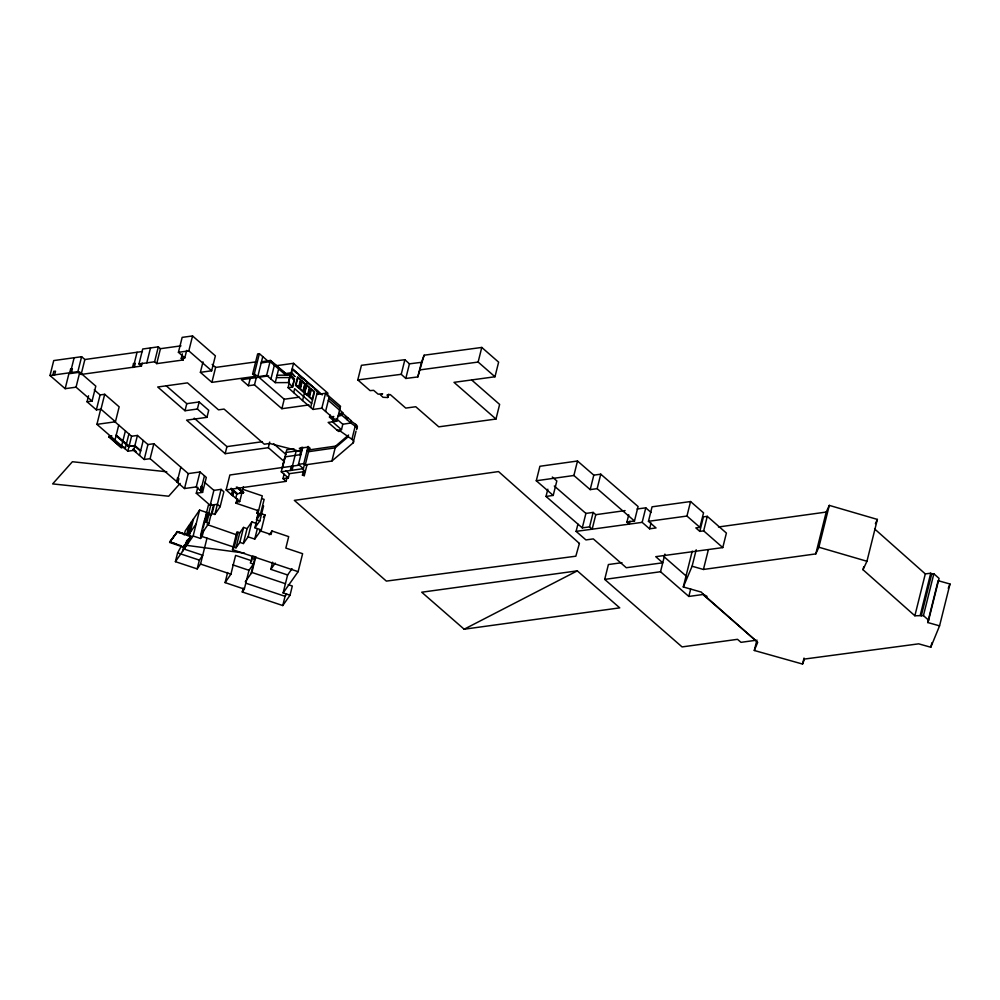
<?xml version="1.0" encoding="UTF-8"?>
<svg xmlns="http://www.w3.org/2000/svg" width="1000" height="1000" viewBox="0 0 1000 1000"><rect width="100%" height="100%" fill="white"/><g stroke="black" fill="none" stroke-linecap="round" stroke-linejoin="round"><path stroke-width="1.5" d="M304.438 464.412L303.387 468.625L281.275 471.8L286.762 449.8L293.962 448.762M65.163 388.675L68.888 373.738L79.775 372.238L95.8 386.138L92.075 401.075L76.05 387.175L65.163 388.675L50 375.513L53.725 360.575L81.613 356.7L84.862 359.513L142.45 351.512M50 375.513L70.412 372.675L74.138 357.738M142.175 363.088L141.425 366.075L81.137 374.45L77.888 371.637L81.613 356.7M76.05 387.175L79.775 372.238M81.137 374.45L84.862 359.513M94.262 389.862L100.087 394.925L104.7 394.288L119.162 406.838L115.438 421.775L100.975 409.225L96.363 409.862L87.05 401.763L88.537 395.788M96.363 409.862L100.087 394.925M176.65 481.538L177.6 477.675L178.863 478.762L177.9 482.625L150.113 458.663L144.188 459.487L133.7 450.375L127.85 451.188L96.925 424.35L100.65 409.412M100.975 409.225L104.7 394.288M125.062 447.2L121.275 447.675L108.737 436.85L111.812 435.85M115 440.037L118.725 425.1L114.213 421.175M133.325 367.2L137.05 352.262M141.425 366.075L138.988 363.95L142.713 349.012L158.325 346.838L160.45 348.688L181 345.85M121.275 447.663L108.888 436.275L111.325 435.925M121.662 445.825L125.388 430.887L118.725 425.1M125.175 448.875L128.9 433.938L125.388 430.887M138.988 363.95L146.775 362.875L150.5 347.938M127.85 451.188L131.562 436.25L128.9 433.938M183.888 356.987L183.137 359.975L156.725 363.625L154.613 361.775L158.325 346.838M133.7 450.375L137.425 435.438L131.562 436.25M156.725 363.625L160.45 348.688M133.412 449.85L135.75 451.863L133.562 449.25M139.488 455.4L143.212 440.462L137.425 435.438M144.188 459.487L147.912 444.55L143.212 440.462M150.113 458.663L153.837 443.725L147.912 444.55M186.663 350.4L184.8 357.875L178.425 352.312L182.15 337.375L192.55 335.95L215.375 355.85L211.65 370.788L200.387 372.325L203 361.875M183.137 359.975L181.262 358.35L182.387 353.862M211.65 370.788L188.825 350.887L192.55 335.95M186.775 403.675L199.15 401.962L208.713 410.275L206.95 417.337L197.387 409.025L185.012 410.737L186.775 403.675L166.3 385.875M180.825 467.15L177.1 482.088L184.513 488.537L196.287 486.9L202.587 492.375L206.312 477.438L200.012 471.962L188.238 473.6L153.837 443.725M197.387 409.025L199.15 401.962M184.462 533.987L177.438 531.625L169.625 542.413L183.538 547.225L190.925 536.163L177.438 531.625L169.775 541.825L175.95 543.962M184.513 488.537L188.238 473.6M268.525 361.613L259.375 353.663L257.638 353.95L252.625 374.075L255.325 376.4L211.9 382.362L215.625 367.425L212.175 364.412M169.625 542.425L177.438 531.625M206.988 538.162L200.525 564.062L197.188 568.9L175.413 561.663L177.6 552.888L181.513 545.8M184.2 535.05L185.225 530.913L199.6 510.087L207.013 512.55L203.162 528M196.287 486.9L200.012 471.962M209.2 513.075L207.338 520.538L204.788 519.7L208.475 514.325L211 515.163L212.1 513.538L214.85 514.45L220.138 506.7L217.375 504.3L210.15 505.3L196.3 493.25L197.787 487.275M175.413 561.663L182.488 551.438L184 545.375M186.537 535.175L188.95 525.538M186.737 540.425L184.762 548.525L186.325 543.787L185.725 544.663M191.312 522.1L187.875 535.875L196.163 523.862M188.562 538.775L186.962 545.363L188.525 540.625L187.913 541.5M189.325 535.75L193.512 518.938M200.738 490.763L204.462 475.825M182.488 551.438L193.15 536L199.6 510.087M203.787 529.95L202.288 535.925L200.588 535.363L204.312 520.413L206.8 516.812M204.788 519.7L208.512 504.762M193.15 536L200.55 538.462L202.413 530.988M206.488 517.6L207.125 515.025M207.087 516.725L208.05 512.875M210.15 505.3L213.875 490.363L204.638 482.325M211.475 512.863L208.875 523.325L206.062 522.388L206.812 519.4M208.475 514.325L211.088 503.862M284.4 461.675L268.325 447.7L225.162 453.675L226.925 446.613L194.2 418.175M197.188 568.9L199.375 560.125L202.725 555.288L183.863 549M211 515.163L213.6 504.712M212.1 513.538L214.338 504.575M214.85 514.45L221.1 489.363L213.875 490.363M308.975 404.938L281.875 408.7L254.488 384.9L248.388 385.737L250.4 377.638M220.138 506.7L223.863 491.763L221.1 489.363M289.275 382.8L288.075 387.625L292.562 387.137L288.612 382.587L275.238 382.65L266.625 375.375L257.75 376.725L254.363 373.787L259.375 353.663M231.425 494.688L232.387 490.825L233.663 491.912L232.7 495.775L226.137 489.938L229.862 475L283.7 467.3M254.488 384.9L256.175 378.137M257.75 376.725L262.762 356.6M233.363 490.712L232.237 495.188L239.713 501.613L243.438 486.675M235.775 498.212L236.975 493.4L231.15 488.4L236.975 493.4M266.625 375.375L270.35 360.438L261.475 361.788M242.6 489.225L262.288 495.875L258.562 510.812L236.062 503.212L237.188 498.725M236.062 503.212L237.675 499.025M270.925 379.012L274.363 365.25M269.275 534.788L271.962 531L288.7 536.625L285.837 548.075L302.613 553.7L298.125 571.663L232.488 549.637L236.887 531.95M254.088 556.4L256.175 557.1L254.638 559.263L251.537 558.237L253.038 556.05L250.35 563L253.45 564.025L249 570.312L244.312 589.1L225.1 582.612L227.625 572.513M232.488 549.637L234.213 547.188L237.938 532.25L239.737 532.863L243.588 527.425L247.062 528.612L251.838 521.912L257.137 523.7M275.238 382.65L278.962 367.713L270.35 360.438L285.663 373.537L291.188 372.775M234.213 547.188L236.012 547.8L239.737 532.863M225.1 582.612L230.925 574.175L235.6 555.413L251.85 560.812M236.012 547.8L239.862 542.362L243.588 527.425M239.862 542.362L243.337 543.55L247.062 528.612M275.763 365.775L293.538 363.312L290.887 373.95L285.363 374.712L285.663 373.537L278.962 367.713M268.325 447.7L269.725 442.05M243.337 543.55L248.113 536.85L251.838 521.912M281.875 408.7L284.225 399.237L257.987 376.425M288.3 382.587L290.575 374.738L294.513 379.288L292.562 387.137M288.612 382.587L290.575 374.738M261.788 498.587L264.137 499.387L260.413 514.325L256.887 513.125L257.625 510.138M290.963 376.025L292.075 369.2L296.7 373.225M263.587 505.95L259.862 520.887L256.512 519.763L258.375 512.288M261.2 513.688L265.038 514.975L261.312 529.913L254.925 527.762L258.65 512.825M294 380.1L291.15 376.825M292.288 387.287L294.237 379.312L290.262 374.75M248.113 536.85L254.737 539.087L257.35 528.625M288.175 584.637L292.312 586.025L290.012 595.25L282.762 605.55L242.262 591.975L243.25 588.025M293.675 392.625L294.662 388.688L311.637 403.5M295.538 385.138L297.613 376.812L300.975 379.812L298.9 388.137L295.538 385.138L298.9 388.137M251.075 573.562L254.638 559.263M245.25 581.788L251.875 572.438L255.438 558.138M282.538 467.55L285.212 456.85L300.925 454.588M287.238 476.875L286.125 481.35L282.975 478.612L284.088 474.125M316.725 394.5L325.55 393.263L340.538 406.287L336.812 421.225L321.825 408.2L313 409.438L302.562 400.562L307.175 382.05L292.688 369.113L322.275 394.925M271.962 531L271.087 534.513L259.4 530.6M282.975 478.612L288.337 477.875L289.387 473.65M291.35 470.35L296.175 450.988L299.75 450.475M310.65 407.45L314.6 391.637L311.062 388.625L308.988 396.95L312.525 399.963M292.013 568.725L287.6 574.975L270.825 569.338L272.613 562.188M302.162 449.438L300.887 449.613L301.45 447.337M299.837 454.75L300.938 450.312M285.65 456.788L284.938 456.887L282.275 467.587L298.25 465.3L302.725 447.163M313 409.438L317.613 390.925L307.175 382.05M356.012 431.2L353.1 442.9L331.887 461.05L305.275 464.862L303.812 463.6L308.1 446.4M304.275 475.662L302.438 475.15L303.488 470.938L304.562 470.788L303.512 475L304.275 475.662L307.013 464.725M305.275 464.862L309 449.925L307.538 448.663L310.138 448.3L308.637 447L299.363 448.288L300.887 449.613M321.825 408.2L325.55 393.263M327.163 396.125L327.9 393.188L293.538 363.312M325.575 411.45L329.3 396.512M290.012 595.25L283.125 592.938L287.6 574.975M333.988 421L329.487 417.088L330.025 414.925M282.762 605.55L285.062 596.325L286.675 594.038M333.488 417.812L332.488 421.825L341.488 429.65L342.812 424.312L336.05 418.425M339.787 415.662L340.325 413.5M342.512 413.2L351.413 420.838L350.875 423L341.975 415.35L342.512 413.2L338.675 413.725M331.887 461.05L335.613 446.112L348.575 435.025M347.212 419.913L347.75 417.762M495.988 419.038L438.775 426.838L415.75 406.737L405.75 408.088L390.312 394.6L387.013 395.05L388.212 396.538L387.488 397.512L383.013 397.3L380.438 394.862L382.612 393.812L378.137 394.175L373.612 390.325L370.112 390.637L357.788 379.925L361.438 365.312L404.875 359.7L409.438 363.85L421.463 362.312L424.113 355.213L481.775 347.438L498.625 362.15L494.975 376.763L454 382.35L495.988 419.038L499.625 404.425L471.637 379.963M353.1 442.9A6.6 2.988 14 0 0 351.925 439.3L355.65 424.363L351.05 421.112M387.488 397.512L388.225 394.588M388.038 397.088L388.762 394.162M424.113 355.213L417.812 376.925L405.8 378.462L401.238 374.312L404.875 359.7M405.8 378.462L409.438 363.85M417.812 376.925L421.463 362.312M494.975 376.763L478.137 362.05L481.775 347.438M552.312 477.038L556.825 480.95L553.212 495.425L536.287 480.75L539.9 466.275L577.5 461.012L593.8 475.15L600.763 474.175L638.075 506.525L634.475 521L626.938 522.05L628.737 514.812M699.812 531.388L703.438 516.875L707.275 516.337L726.4 533.075L722.775 547.587L703.662 530.85L699.812 531.388L695.837 527.913L699.912 527.362L703.538 512.85L690.562 501.538L652.062 506.812L648.45 521.325L656.025 527.938L649.6 528.825L642.163 522.35L592.163 529.2L589.55 526.875L582.288 527.888L546.013 496.438L547.825 489.2M634.475 521L597.15 488.65L590.188 489.613L573.888 475.487L577.5 461.012M722.775 547.587L655.75 556.675L662.738 562.8L626.3 567.725L593.312 538.9L585.938 539.925L576.112 531.362L577.925 524.113M590.188 489.613L593.8 475.15M582.288 527.888L585.9 513.413L554.3 486.025M597.15 488.65L600.763 474.175M589.55 526.875L593.162 512.413L585.9 513.413M593.162 512.413L595.775 514.688L592.163 529.2L576.112 531.362M604.7 579.388L660.525 571.737L688.825 596.438L702.913 594.513L755.462 640.35L740.975 642.337L737.513 639.325L682.062 646.912L604.7 579.388L608.4 564.538L621.975 562.675M629.913 521.1L629.175 524.038L626.938 522.05M642.163 522.35L645.775 507.837L637.125 508.963M649.6 528.825L651.038 523.025M660.525 571.737L664.912 554.087M699.912 527.362L686.95 516.05L690.562 501.538M703 594.163L701.388 592.125L683.3 586.975L692.237 551.112M683.3 586.975L692.1 566.237L696.2 549.8M703.662 530.85L707.275 516.337M688.825 596.438L690.688 589.012M692.1 566.237L703.425 569.462L708.275 550.037M939.562 625.85L927.7 622.513L938.125 580.675L950 584.012L939.562 625.85L930.788 647.237L918.675 643.838L804.513 659.05L802.537 664.05L754.3 650.487L756.912 640.025M703.425 569.462L815.788 553.9L826.225 512.062L829.3 505.387L877.375 519.425L866.95 561.263L863 569.725L914.862 615.763L923.425 615.612L928.637 620.225L927.7 622.513M815.788 553.9L818.875 547.225L829.3 505.387M802.537 664.05L804.025 658.075M863 569.725L863.75 566.737M914.862 615.763L925.3 573.913L874.587 528.913M920.3 615.05L930.738 573.2L925.3 573.913M921.263 615.9L931.7 574.062L930.738 573.2M923.425 615.612L933.863 573.775L931.7 574.062M928.637 620.225L939.062 578.387L933.863 573.775M930.788 647.237L931.912 642.763M948.25 588.288L950 584.012M754.3 650.487L757.688 642.375L703.012 594.125L707.025 596.375M875.4 523.65L877.375 519.425M206.062 522.388L207.338 520.538M200.588 535.363L208.875 523.325M200.55 538.462L202.288 535.925M183.688 546.625L190.925 536.163L177.3 532.2M185.9 543.787L188.113 540.612M237.938 532.25L236.213 534.7L207.175 524.538M283.125 592.938L298.125 571.663M270.825 569.338L275.238 563.088M242.262 591.987L244.312 589.1M256.512 519.763L260.413 514.325M254.925 527.762L259.862 520.887M263.387 517.275L265.038 514.975M254.737 539.087L261.312 529.913M256.887 513.125L258.562 510.812M180.125 483.4L168.7 496.225L52.65 483.9L72.4 461.737L166.788 471.775M348.137 436.788L335.175 447.875L308.562 451.688L307.1 450.438M464.15 629.212L577.312 570.862L619.75 607.863L464.15 629.212L421.725 592.212L577.312 570.862M252.625 374.075L254.363 373.787M342.75 424.25L350.875 423M261.175 362.962L270.05 361.613L285.363 374.712M239.613 493L243.562 492.413L236.825 494L231 489M286.1 452.438L296.175 450.988M309 449.925L335.613 446.112M303.812 463.6L298.438 464.375L303.387 468.625M226.137 489.938L286.125 481.35M236.925 502.013L239.713 501.613M108.737 436.863L111.188 436.5M546.013 496.438L553.212 495.425M146.775 362.875L154.613 361.775M96.925 424.35L115.438 421.775M536.287 480.75L573.888 475.487M595.775 514.688L625.087 510.6M178.425 352.312L188.825 350.887M70.412 372.675L77.888 371.637M215.625 367.425L256.062 361.863M268.637 375.9L241.4 379.675L248.388 385.737M87.05 401.763L92.075 401.075M284.225 399.237L299.288 397.15M206.95 417.337L186.6 420.15L225.162 453.675M342.475 413.013L343.125 412.925L339.525 409.775M329.487 417.088L333.812 416.488M338.137 415.887L341.975 415.35M336.812 421.225L328.162 422.413L338.512 431.438L340.425 431.188L351.925 439.3M337.163 430.25L341.488 429.65M226.925 446.613L262.375 441.712M301.913 450.725L297.413 451.35L296.163 450.262L269.587 443.462L264.3 444.2L224.075 409.075L218.512 409.85L187.488 382.875L157.713 387L185.012 410.737M302.762 471.8L289.275 473.675L285.775 470.637M302.438 475.15L303.512 475M196.3 493.25L202.587 492.375M648.45 521.325L686.95 516.05M718.475 526.975L826.225 512.062M181.262 358.35L184.8 357.875M420.475 369.825L478.137 362.05M357.788 379.925L401.238 374.312M277.087 375.213L290.163 375.138L294.137 379.712M276.488 377.625L289.55 377.562M244.488 553.088L186.35 545.312M818.875 547.225L866.95 561.263M201.188 536.225L233.337 546.925M177.6 552.888L199.375 560.125M200.525 564.062L230.925 574.175M246.012 583.237L285.062 596.325M232.738 564.85L249 570.312M251.875 572.438L285.425 583.713M169.775 541.825L181.088 545.737M345.3 417.062L347.6 418.688M350.613 422.887L355.213 426.138A6.6 2.988 14 0 1 356.613 429.5M300.2 376.55L303.625 379.25M317 391.15L319.363 393.125M236.337 487.013L243.412 493L237.5 487.975M236.825 493.988L230.987 488.975M281.275 471.8L288.337 477.875M133.925 449.562L135.9 451.262M132.787 449.3L135.75 451.838M115.562 442.025L121.425 447.075M122.863 441.012L129.037 446.375L116.2 435.225L129.037 446.375M140.688 450.588L134.9 445.562L130.062 446.238L134.75 446.15L140.538 451.188M645.775 507.837L651.087 512.463M328.85 398.3L340.087 408.062M328.338 400.375L339.575 410.138M299 375.225L312.75 387.175M315.025 389.162L319.587 393.125M200.387 372.325L211.9 382.362M273.525 443.638L286.163 454.625M302.462 468.95L305.338 471.45L303.488 470.938M116.062 435.812L128.9 446.975M664.237 556.888L686.875 576.65M288.075 387.625L302.562 400.562M355.65 424.363A6.6 2.988 14 0 1 356.825 427.962M53.762 371.413L52.812 375.262L54.588 375.025L55.55 371.163L53.762 371.413M70.612 369.062L69.65 372.925L71.425 372.675L72.387 368.812L70.612 369.062M133.512 363.587L132.55 367.438L134.338 367.2L135.3 363.338L133.512 363.587M201.25 486.35L200.287 490.2L201.537 491.287L202.5 487.438L201.25 486.35M292.025 373.275L294.862 376.538L292.025 373.275M297.838 377.738L296.062 384.875L298.675 387.212L300.45 380.075L297.838 377.738M301.95 380.737L299.875 389.062L303.212 392.05L305.287 383.725L301.95 380.737M302.175 381.675L300.387 388.812L302.987 391.125L304.762 383.988L302.175 381.675M306.325 384.588L304.25 392.912L307.825 395.962L309.9 387.638L306.325 384.588M306.588 385.538L304.8 392.675L307.575 395.037L309.35 387.887L306.588 385.538M291.3 466.525L290.338 470.375L292.113 470.125L293.075 466.262L291.3 466.525M311.312 389.55L309.525 396.7L312.25 399.012L314.025 391.875L311.312 389.55M579.4 543.438L575.837 556.2L386.35 581.1L294.337 500.375L498.537 471.575L579.4 543.438M243.562 492.413L237.65 487.4L243.562 492.413"/></g></svg>
